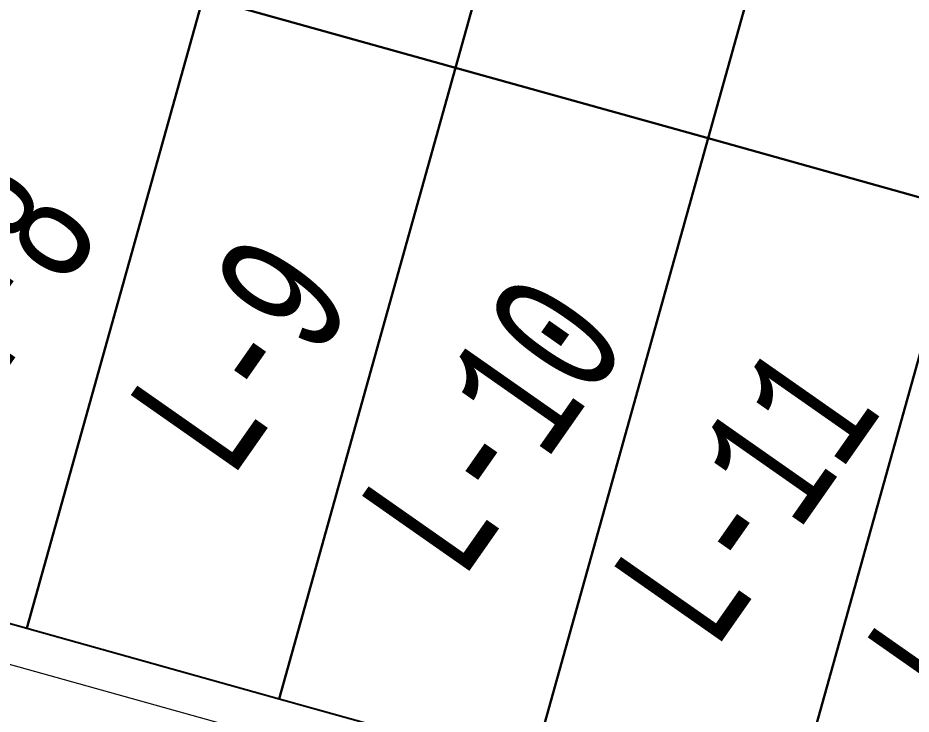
# Model space of a CAD drawing. Header units: millimetres. Extents: x 474016 to 477875, y 2288607 to 2292200.
# Drawn here: x 474606.01 to 474640.09, y 2289214.18 to 2289240.75 of the extents above; entities that cross this region are included whole.
import ezdxf
from ezdxf.enums import TextEntityAlignment as Align

# ---------------------------------------------------------------- set-up
doc = ezdxf.new("R2010")
doc.units = ezdxf.units.MM
doc.header["$LTSCALE"] = 50
doc.layers.add('BANQUETA', color=251, linetype='Continuous', lineweight=5)
doc.layers.add('CVL_LOTIF', color=1, linetype='Continuous')
doc.layers.add('MZ Y LT', color=7, linetype='Continuous', lineweight=13, true_color=0x0d2bf2)
doc.styles.add('MONOTXT4', font='MONOTXT4.shx', dxfattribs={"width": 0.55})

msp = doc.modelspace()

# ---------------------------------------------------------------- linework, layer by layer
at = {"layer": 'BANQUETA'}
msp.add_lwpolyline([(474658.733, 2289256.292), (474538.343, 2289289.928, 0.414214), (474535.879, 2289288.54), (474522.693, 2289241.347, 0.414214), (474524.081, 2289238.883), (474644.471, 2289205.247)], format="xyb", dxfattribs=at)
at = {"layer": 'CVL_LOTIF'}
for points in [[(474629.435, 2289262.92), (474619.804, 2289265.611), (474613.077, 2289241.533), (474622.708, 2289238.842)], [(474639.067, 2289260.229), (474629.435, 2289262.92), (474622.708, 2289238.842), (474632.339, 2289236.151)], [(474648.698, 2289257.538), (474639.067, 2289260.229), (474632.339, 2289236.151), (474641.971, 2289233.46)], [(474613.077, 2289241.533), (474603.446, 2289244.224), (474596.719, 2289220.146), (474606.35, 2289217.455)], [(474622.708, 2289238.842), (474613.077, 2289241.533), (474606.35, 2289217.455), (474615.981, 2289214.764)], [(474632.339, 2289236.151), (474622.708, 2289238.842), (474615.981, 2289214.764), (474625.612, 2289212.073)], [(474641.971, 2289233.46), (474632.339, 2289236.151), (474625.612, 2289212.073), (474635.243, 2289209.382)], [(474651.602, 2289230.769), (474641.971, 2289233.46), (474635.243, 2289209.382), (474644.875, 2289206.691)]]:
    msp.add_lwpolyline(points, close=True, dxfattribs=at)

# ---------------------------------------------------------------- texts
at = {"layer": 'MZ Y LT', "lineweight": 13, "style": 'MONOTXT4', "width": 0.65}
for s, p in [('L-8', (474604.838, 2289230.625)), ('L-9', (474614.469, 2289227.934)), ('L-10', (474624.101, 2289225.244)), ('L-11', (474633.732, 2289222.553)), ('L-12', (474643.363, 2289219.862))]:
    msp.add_text(s, height=5, rotation=55, dxfattribs=at).set_placement(p, align=Align.MIDDLE)

doc.saveas('drawing.dxf')
